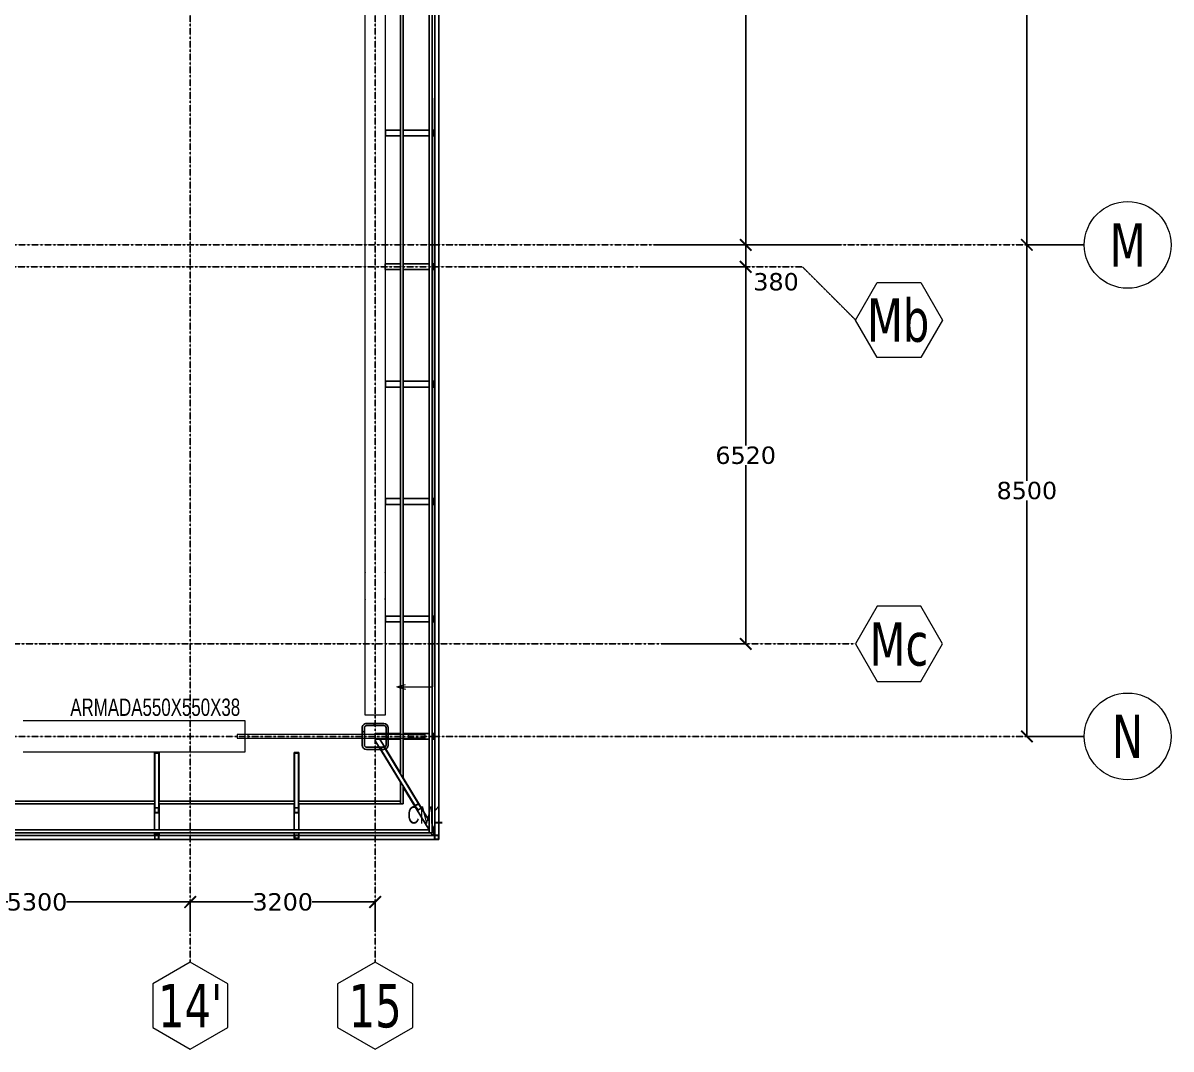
# Model space of a CAD drawing. Header units: millimetres. Extents: x -13767 to 81767, y -11242 to 31862.
# Drawn here: x 61906 to 81767, y -5407 to 12338 of the extents above; entities that cross this region are included whole.
import ezdxf
from ezdxf.enums import TextEntityAlignment as Align

# ---------------------------------------------------------------- set-up
doc = ezdxf.new("R2010")
doc.units = ezdxf.units.MM
doc.linetypes.add('Dash', pattern=[0.15875, 0.079375, -0.079375])
doc.linetypes.add('DXK_LINE_DOT3', pattern=[5.9187, 2.979, -0.9799, 0.9799, -0.9799])
for name, color, linetype, lineweight in [('0-1', 250, 'Continuous', 5), ('A-DETL-HDLN', 90, 'Dash', 9), ('E_B_PLACA-1', 10, 'Continuous', 25), ('E_B_PLACA-2', 31, 'Continuous', 25), ('E_COLUMNAS-1', 31, 'Continuous', 25), ('E_COLUMNAS-2', 1, 'Continuous', 25), ('E_COLUMNAS-4', 1, 'Continuous', 35), ('E_TEXTO', 3, 'Continuous', 9), ('E_TEXTO-4', 14, 'Continuous', 9), ('E_VIGAS-1', 6, 'Continuous', 25), ('E_VIGAS-2', 10, 'Continuous', 25), ('HCB_EJES', 1, 'DXK_LINE_DOT3', 9), ('HCB_VIGAS', 4, 'Continuous', 15), ('S-COLS-HDLN-2', 1, 'Continuous', 9), ('S-FSTN', 2, 'Continuous', 9), ('S-FSTN-1', 2, 'Dash', 9)]:
    doc.layers.add(name, color=color, linetype=linetype, lineweight=lineweight)
for name, color, linetype in [('COTAS', 8, 'Continuous'), ('HCB-EJES', 1, 'Continuous'), ('HCB-ROTULOS', 2, 'Continuous')]:
    doc.layers.add(name, color=color, linetype=linetype)
doc.styles.add('Arial Narrow_2', font='', dxfattribs={"width": 0.85, "height": 0.3})
doc.styles.add('VERDANA', font='verdana.ttf')
doc.styles.get('Arial Narrow_2').set_extended_font_data('Arial Narrow')
doc.dimstyles.new('1.125', dxfattribs={"dimscale": 0, "dimtxt": 300, "dimasz": 200, "dimexe": 4, "dimexo": 4, "dimgap": 15, "dimtad": 0, "dimdec": 0, "dimzin": 4, "dimdsep": 46, "dimtxsty": 'VERDANA', "dimblk": 'ARCHTICK', "dimcen": -10, "dimclrd": 256, "dimclrt": 3, "dimadec": 0, "dimazin": 0, "dimtfac": 1, "dimtdec": 0, "dimtmove": 2, "dimatfit": 0, "dimldrblk": 'OBLIQUE', "dimfxl": 0.05, "dimtolj": 1, "dimtzin": 0, "dimarcsym": 0})

# ---------------------------------------------------------------- blocks, each defined once
blk = doc.blocks.new('EST_SFM_VIGA-METALICA-SECCION-C - EST_SFM_VIGA-METALICA-UPN100-1529792-_26_00m_N_E_-NIVEL-7 DOC')
at = {"layer": 'E_VIGAS-2'}
for p, q in [((13.831, 0.032), (-13.129, 0.032)), ((14.268, 0.032), (13.964, 0.032)), ((14.269, 0.032), (14.269, -0.018)), ((-13.047, -0.018), (13.749, -0.018)), ((13.882, -0.018), (14.269, -0.018))]:
    blk.add_line(p, q, dxfattribs=at)
blk = doc.blocks.new('EST_SFM_VIGA-METALICA-SECCION-C - EST_SFM_VIGA-METALICA-UPN100-1530878-_26_00m_N_E_-NIVEL-7 DOC')
at = {"layer": 'E_VIGAS-2'}
for p, q in [((14.54, 0.018), (-14.294, 0.018)), ((14.54, 0.018), (14.54, -0.032)), ((-14.294, -0.032), (14.54, -0.032))]:
    blk.add_line(p, q, dxfattribs=at)
blk = doc.blocks.new('EST_SFM_VIGA-METALICA-SECCION-C - EST_SFM_VIGA-METALICA-UPN160-1529890-_26_00m_N_E_-NIVEL-7 DOC')
at = {"layer": 'E_VIGAS-1'}
for p, q in [((14.442, 0.018), (-14.49, 0.018)), ((14.506, 0.018), (14.5, 0.018)), ((14.506, 0.018), (14.506, 0.013)), ((-14.382, -0.047), (14.437, -0.047)), ((14.438, -0.047), (14.504, -0.047))]:
    blk.add_line(p, q, dxfattribs=at)
blk = doc.blocks.new('EST_SFM_VIGA-METALICA-SECCION-C - EST_SFM_VIGA-METALICA-UPN100-1527742-_26_00m_N_E_-NIVEL-7 DOC')
at = {"layer": 'E_VIGAS-2'}
for p, q in [((29.794, 0.018), (-30.577, 0.018)), ((32.214, 0.018), (29.863, 0.018)), ((34.044, 0.018), (32.283, 0.018)), ((34.044, 0.018), (34.044, -0.032)), ((-30.577, -0.032), (29.794, -0.032)), ((29.863, -0.032), (32.214, -0.032)), ((32.283, -0.032), (34.044, -0.032))]:
    blk.add_line(p, q, dxfattribs=at)
blk = doc.blocks.new('EST_SFM_VIGA-METALICA-SECCION-C - EST_SFM_VIGA-METALICA-UPN100-1527772-_26_00m_N_E_-NIVEL-7 DOC')
at = {"layer": 'E_VIGAS-2'}
for p, q in [((34.942, 0.032), (-34.929, 0.032)), ((34.942, 0.032), (34.942, -0.018)), ((-34.929, -0.018), (34.942, -0.018))]:
    blk.add_line(p, q, dxfattribs=at)
blk = doc.blocks.new('EST_SFM_VIGA-METALICA-SECCION-C - EST_SFM_VIGA-METALICA-UPN160-1608463-_26_00m_N_E_-NIVEL-7 DOC')
at = {"layer": 'E_VIGAS-1'}
for p, q in [((30.104, 0.047), (-30.267, 0.047)), ((30.172, 0.047), (30.105, 0.047)), ((32.518, 0.047), (30.173, 0.047)), ((34.947, 0.047), (32.6, 0.047)), ((34.952, 0.047), (34.949, 0.047)), ((34.952, 0.047), (34.952, -0.016)), ((-30.272, -0.018), (30.11, -0.018)), ((30.168, -0.018), (32.53, -0.018)), ((32.588, -0.018), (34.952, -0.018))]:
    blk.add_line(p, q, dxfattribs=at)
blk = doc.blocks.new('EST_SCM_COLUMNA-METALICA-SECCION-CUADRADA - EST_SCM_COLUMNA-TUBULAR-CUADRADA_PTEØ_70x70 e_3mm-1610664-_26_00m_N_E_-NIVEL-7 DOC')
at = {"layer": 'E_COLUMNAS-1'}
for p, q in [((-0.035, 0.029), (-0.035, -0.029)), ((-0.032, -0.029), (-0.032, 0.029)), ((0.029, 0.035), (-0.029, 0.035)), ((-0.029, 0.032), (0.029, 0.032)), ((0.032, 0.029), (0.032, -0.029)), ((0.035, -0.029), (0.035, 0.029)), ((0.029, -0.032), (-0.029, -0.032)), ((-0.029, -0.035), (0.029, -0.035))]:
    blk.add_line(p, q, dxfattribs=at)
for centre, radius, start, end in [((-0.029, 0.029), 0.006, 90, 180), ((-0.029, 0.029), 0.006, 90, 180), ((-0.029, 0.029), 0.003, 90, 180), ((-0.029, 0.029), 0.003, 90, 180), ((0.029, 0.029), 0.006, 360, 90), ((0.029, 0.029), 0.006, 360, 90), ((0.029, 0.029), 0.003, 0, 90), ((0.029, 0.029), 0.003, 360, 90), ((-0.029, -0.029), 0.006, 180, 270), ((-0.029, -0.029), 0.006, 180, 270), ((-0.029, -0.029), 0.003, 180, 270), ((-0.029, -0.029), 0.003, 180, 270), ((0.029, -0.029), 0.003, 270, 360), ((0.029, -0.029), 0.006, 270, 360), ((0.029, -0.029), 0.006, 270, 360), ((0.029, -0.029), 0.003, 270, 360)]:
    blk.add_arc(centre, radius, start, end, dxfattribs=at)
blk = doc.blocks.new('DCTIB_CNI_EST_MOD-1A-FAC_0001_rvt-1-_26_00m_N_E_-NIVEL-7 DOC')
at = {"layer": 'E_B_PLACA-1'}
for p, q in [((-5.177, 167.83), (-5.177, 138.995)), ((-5.727, 140.014), (-5.727, 166.811)), ((-5.727, 139.545), (-5.727, 139.881)), ((-70.348, 139.545), (-9.976, 139.545)), ((-9.908, 139.545), (-7.556, 139.545)), ((-7.488, 139.545), (-5.727, 139.545)), ((-5.177, 138.995), (-75.147, 138.995))]:
    blk.add_line(p, q, dxfattribs=at)
at = {"layer": 'E_B_PLACA-2'}
for p, q in [((-5.177, 138.995), (-5.177, 167.83)), ((-5.727, 166.811), (-5.727, 140.014)), ((-5.727, 139.881), (-5.727, 139.545)), ((-9.976, 139.545), (-70.348, 139.545)), ((-7.556, 139.545), (-9.908, 139.545)), ((-5.727, 139.545), (-7.488, 139.545)), ((-75.147, 138.995), (-5.177, 138.995))]:
    blk.add_line(p, q, dxfattribs=at)
at = {"layer": 'E_VIGAS-1'}
for p, q in [((-5.987, 151.049), (-5.987, 151.149)), ((-5.727, 151.149), (-5.987, 151.149)), ((-5.149, 151.149), (-5.177, 151.149)), ((-5.149, 151.149), (-5.149, 151.049)), ((-5.149, 151.049), (-5.149, 151.149)), ((-5.149, 151.149), (-5.148, 151.149)), ((-5.148, 151.149), (-5.148, 151.112)), ((-5.129, 151.149), (-5.148, 151.149)), ((-5.727, 151.049), (-5.987, 151.049)), ((-5.149, 151.049), (-5.177, 151.049)), ((-5.148, 151.049), (-5.149, 151.049)), ((-5.148, 151.102), (-5.143, 151.102)), ((-5.143, 151.102), (-5.148, 151.102)), ((-5.148, 151.102), (-5.143, 151.102)), ((-5.143, 151.097), (-5.148, 151.097)), ((-5.143, 151.097), (-5.148, 151.097)), ((-5.148, 151.097), (-5.143, 151.097)), ((-5.148, 151.087), (-5.148, 151.049)), ((-5.148, 151.049), (-5.129, 151.049)), ((-5.143, 151.102), (-5.129, 151.102)), ((-5.129, 151.097), (-5.143, 151.097)), ((-5.989, 148.735), (-5.989, 148.835)), ((-5.989, 148.835), (-5.727, 148.835)), ((-5.177, 148.835), (-5.149, 148.835)), ((-5.149, 148.835), (-5.149, 148.735)), ((-5.149, 148.835), (-5.148, 148.835)), ((-5.149, 148.735), (-5.149, 148.835)), ((-5.129, 148.835), (-5.148, 148.835)), ((-5.148, 148.835), (-5.148, 148.798)), ((-5.148, 148.788), (-5.143, 148.788)), ((-5.143, 148.788), (-5.148, 148.788)), ((-5.148, 148.788), (-5.143, 148.788)), ((-5.143, 148.782), (-5.148, 148.782)), ((-5.143, 148.782), (-5.148, 148.782)), ((-5.148, 148.782), (-5.143, 148.782)), ((-5.148, 148.772), (-5.148, 148.735)), ((-5.143, 148.788), (-5.129, 148.788)), ((-5.129, 148.782), (-5.143, 148.782)), ((-5.989, 148.735), (-5.727, 148.735)), ((-5.177, 148.735), (-5.149, 148.735)), ((-5.148, 148.735), (-5.149, 148.735)), ((-5.148, 148.735), (-5.129, 148.735)), ((-5.987, 146.704), (-5.987, 146.804)), ((-5.727, 146.804), (-5.987, 146.804)), ((-5.149, 146.804), (-5.177, 146.804)), ((-5.149, 146.804), (-5.149, 146.704)), ((-5.149, 146.704), (-5.149, 146.804)), ((-5.149, 146.804), (-5.148, 146.804)), ((-5.148, 146.804), (-5.148, 146.767)), ((-5.129, 146.804), (-5.148, 146.804)), ((-5.727, 146.704), (-5.987, 146.704)), ((-5.149, 146.704), (-5.177, 146.704)), ((-5.148, 146.704), (-5.149, 146.704)), ((-5.148, 146.757), (-5.143, 146.757)), ((-5.143, 146.757), (-5.148, 146.757)), ((-5.148, 146.757), (-5.143, 146.757)), ((-5.143, 146.752), (-5.148, 146.752)), ((-5.143, 146.752), (-5.148, 146.752)), ((-5.148, 146.752), (-5.143, 146.752)), ((-5.148, 146.742), (-5.148, 146.704)), ((-5.148, 146.704), (-5.129, 146.704)), ((-5.143, 146.757), (-5.129, 146.757)), ((-5.129, 146.752), (-5.143, 146.752)), ((-5.987, 144.674), (-5.987, 144.774)), ((-5.987, 144.774), (-5.727, 144.774)), ((-5.987, 144.674), (-5.727, 144.674)), ((-5.177, 144.774), (-5.149, 144.774)), ((-5.177, 144.674), (-5.149, 144.674)), ((-5.149, 144.774), (-5.149, 144.674)), ((-5.149, 144.774), (-5.148, 144.774)), ((-5.149, 144.674), (-5.149, 144.774)), ((-5.148, 144.674), (-5.149, 144.674)), ((-5.129, 144.774), (-5.148, 144.774)), ((-5.148, 144.774), (-5.148, 144.736)), ((-5.148, 144.726), (-5.143, 144.726)), ((-5.143, 144.726), (-5.148, 144.726)), ((-5.148, 144.726), (-5.143, 144.726)), ((-5.143, 144.721), (-5.148, 144.721)), ((-5.143, 144.721), (-5.148, 144.721)), ((-5.148, 144.721), (-5.143, 144.721)), ((-5.148, 144.711), (-5.148, 144.674)), ((-5.148, 144.674), (-5.129, 144.674)), ((-5.143, 144.726), (-5.129, 144.726)), ((-5.129, 144.721), (-5.143, 144.721)), ((-5.986, 142.643), (-5.986, 142.743)), ((-5.727, 142.743), (-5.986, 142.743)), ((-5.727, 142.643), (-5.986, 142.643)), ((-5.149, 142.743), (-5.177, 142.743)), ((-5.149, 142.643), (-5.177, 142.643)), ((-5.149, 142.743), (-5.149, 142.643)), ((-5.149, 142.643), (-5.149, 142.743)), ((-5.149, 142.743), (-5.148, 142.743)), ((-5.148, 142.643), (-5.149, 142.643)), ((-5.148, 142.743), (-5.148, 142.706)), ((-5.129, 142.743), (-5.148, 142.743)), ((-5.148, 142.696), (-5.143, 142.696)), ((-5.143, 142.696), (-5.148, 142.696)), ((-5.148, 142.696), (-5.143, 142.696)), ((-5.143, 142.69), (-5.148, 142.69)), ((-5.143, 142.69), (-5.148, 142.69)), ((-5.148, 142.69), (-5.143, 142.69)), ((-5.148, 142.68), (-5.148, 142.643)), ((-5.148, 142.643), (-5.129, 142.643)), ((-5.143, 142.696), (-5.129, 142.696)), ((-5.129, 142.69), (-5.143, 142.69)), ((-6.164, 140.612), (-6.164, 140.712)), ((-6.164, 140.675), (-6.164, 140.712)), ((-6.164, 140.712), (-5.727, 140.712)), ((-6.164, 140.675), (-6.164, 140.65)), ((-6.164, 140.665), (-6.164, 140.665)), ((-6.164, 140.66), (-6.164, 140.66)), ((-6.164, 140.612), (-6.164, 140.65)), ((-5.177, 140.712), (-5.149, 140.712)), ((-5.149, 140.712), (-5.149, 140.612)), ((-5.149, 140.712), (-5.148, 140.712)), ((-5.149, 140.612), (-5.149, 140.712)), ((-5.129, 140.712), (-5.148, 140.712)), ((-5.148, 140.712), (-5.148, 140.675)), ((-5.148, 140.665), (-5.143, 140.665)), ((-5.143, 140.665), (-5.148, 140.665)), ((-5.148, 140.665), (-5.143, 140.665)), ((-5.143, 140.66), (-5.148, 140.66)), ((-5.143, 140.66), (-5.148, 140.66)), ((-5.148, 140.66), (-5.143, 140.66)), ((-5.148, 140.65), (-5.148, 140.612)), ((-5.143, 140.665), (-5.129, 140.665)), ((-5.129, 140.66), (-5.143, 140.66)), ((-6.171, 140.598), (-6.146, 140.612)), ((-6.171, 140.598), (-5.727, 139.868)), ((-6.164, 140.612), (-5.727, 140.612)), ((-6.084, 140.612), (-5.727, 140.026)), ((-6.018, 140.488), (-6.073, 140.454)), ((-6.073, 140.449), (-5.471, 139.46)), ((-5.411, 139.496), (-6.014, 140.486)), ((-5.177, 140.612), (-5.149, 140.612)), ((-5.148, 140.612), (-5.149, 140.612)), ((-5.148, 140.612), (-5.129, 140.612)), ((-9.983, 140.387), (-9.901, 140.387)), ((-9.983, 140.387), (-9.983, 139.545)), ((-9.977, 140.37), (-9.977, 139.425)), ((-9.91, 140.373), (-9.974, 140.373)), ((-9.907, 139.425), (-9.907, 140.37)), ((-9.901, 140.387), (-9.901, 139.545)), ((-7.563, 140.385), (-7.535, 140.385)), ((-7.563, 140.385), (-7.481, 140.385)), ((-7.563, 140.385), (-7.563, 139.545)), ((-7.557, 140.367), (-7.557, 139.425)), ((-7.49, 140.37), (-7.554, 140.37)), ((-7.52, 140.385), (-7.525, 140.385)), ((-7.525, 140.385), (-7.525, 140.385)), ((-7.52, 140.385), (-7.52, 140.385)), ((-7.509, 140.385), (-7.481, 140.385)), ((-7.487, 139.425), (-7.487, 140.367)), ((-7.481, 140.385), (-7.481, 139.545)), ((-9.977, 139.425), (-9.977, 139.347)), ((-9.976, 139.428), (-9.976, 139.425)), ((-9.976, 139.347), (-9.976, 139.425)), ((-9.91, 139.429), (-9.974, 139.429)), ((-9.974, 139.427), (-9.91, 139.427)), ((-9.909, 139.425), (-9.909, 139.428)), ((-9.909, 139.425), (-9.909, 139.347)), ((-9.907, 139.347), (-9.907, 139.425)), ((-7.557, 139.425), (-7.557, 139.347)), ((-7.556, 139.428), (-7.556, 139.425)), ((-7.556, 139.347), (-7.556, 139.425)), ((-7.49, 139.429), (-7.554, 139.429)), ((-7.554, 139.427), (-7.49, 139.427)), ((-7.489, 139.425), (-7.489, 139.428)), ((-7.489, 139.425), (-7.489, 139.347)), ((-7.487, 139.347), (-7.487, 139.425)), ((-5.471, 139.464), (-5.469, 139.461)), ((-5.471, 139.46), (-5.427, 139.388)), ((-5.415, 139.498), (-5.47, 139.465)), ((-5.469, 139.463), (-5.414, 139.497)), ((-5.426, 139.389), (-5.469, 139.461)), ((-5.412, 139.496), (-5.414, 139.499)), ((-5.412, 139.496), (-5.368, 139.424)), ((-5.367, 139.425), (-5.411, 139.496)), ((-5.368, 139.424), (-5.373, 139.431)), ((-9.976, 139.354), (-9.976, 139.347)), ((-9.91, 139.345), (-9.974, 139.345)), ((-9.974, 139.343), (-9.91, 139.343)), ((-9.909, 139.347), (-9.909, 139.354)), ((-7.556, 139.354), (-7.556, 139.347)), ((-7.49, 139.345), (-7.554, 139.345)), ((-7.554, 139.343), (-7.49, 139.343)), ((-7.489, 139.347), (-7.489, 139.354)), ((-5.43, 139.396), (-5.426, 139.389)), ((-5.369, 139.421), (-5.423, 139.388)), ((-5.422, 139.386), (-5.368, 139.42)), ((-5.177, 139.121), (-5.149, 139.076)), ((-5.149, 139.076), (-5.149, 138.967)), ((-5.149, 138.967), (-5.149, 139.076)), ((-5.148, 139.074), (-5.148, 139.021)), ((-9.983, 138.995), (-9.983, 138.967)), ((-9.901, 138.967), (-9.983, 138.967)), ((-9.983, 138.967), (-9.901, 138.967)), ((-9.983, 138.966), (-9.983, 138.967)), ((-9.955, 138.966), (-9.983, 138.966)), ((-9.945, 138.961), (-9.945, 138.966)), ((-9.945, 138.952), (-9.945, 138.961)), ((-9.945, 138.947), (-9.945, 138.949)), ((-9.94, 138.966), (-9.94, 138.961)), ((-9.94, 138.961), (-9.94, 138.952)), ((-9.94, 138.949), (-9.94, 138.947)), ((-9.901, 138.966), (-9.929, 138.966)), ((-9.901, 138.995), (-9.901, 138.967)), ((-9.901, 138.967), (-9.901, 138.966)), ((-7.563, 138.995), (-7.563, 138.9)), ((-7.557, 138.9), (-7.563, 138.9)), ((-7.49, 138.9), (-7.554, 138.9)), ((-7.481, 138.9), (-7.487, 138.9)), ((-7.481, 138.995), (-7.481, 138.9)), ((-5.196, 138.995), (-5.179, 138.967)), ((-5.179, 138.967), (-5.149, 138.967)), ((-5.148, 138.966), (-5.178, 138.966)), ((-5.148, 138.97), (-5.148, 138.966)), ((-5.148, 138.966), (-5.148, 138.97)), ((-5.146, 138.997), (-5.143, 138.992)), ((-5.143, 138.982), (-5.146, 138.987))]:
    blk.add_line(p, q, dxfattribs=at)
at = {"layer": 'E_VIGAS-1', "flags": 128}
for points in [[(-6.073, 140.449), (-6.074, 140.45), (-6.074, 140.451), (-6.074, 140.452), (-6.074, 140.453), (-6.074, 140.453), (-6.073, 140.454), (-6.073, 140.454)], [(-6.018, 140.488), (-6.018, 140.488), (-6.017, 140.488), (-6.016, 140.488), (-6.015, 140.488), (-6.015, 140.487), (-6.014, 140.487), (-6.014, 140.486)], [(-9.977, 140.37), (-9.977, 140.37), (-9.977, 140.371), (-9.976, 140.372), (-9.976, 140.372), (-9.975, 140.373), (-9.975, 140.373), (-9.974, 140.373)], [(-9.91, 140.373), (-9.909, 140.373), (-9.909, 140.373), (-9.908, 140.372), (-9.908, 140.372), (-9.907, 140.371), (-9.907, 140.37), (-9.907, 140.37)], [(-7.557, 140.367), (-7.557, 140.368), (-7.557, 140.368), (-7.556, 140.369), (-7.556, 140.37), (-7.555, 140.37), (-7.555, 140.37), (-7.554, 140.37)], [(-7.49, 140.37), (-7.489, 140.37), (-7.489, 140.37), (-7.488, 140.37), (-7.488, 140.369), (-7.487, 140.368), (-7.487, 140.368), (-7.487, 140.367)], [(-9.974, 139.429), (-9.975, 139.429), (-9.975, 139.428), (-9.976, 139.428), (-9.976, 139.427), (-9.977, 139.427), (-9.977, 139.426), (-9.977, 139.425)], [(-9.976, 139.425), (-9.976, 139.425), (-9.975, 139.426), (-9.975, 139.426), (-9.975, 139.426), (-9.975, 139.427), (-9.974, 139.427), (-9.974, 139.427)], [(-9.907, 139.425), (-9.907, 139.426), (-9.907, 139.427), (-9.908, 139.427), (-9.908, 139.428), (-9.909, 139.428), (-9.909, 139.429), (-9.91, 139.429)], [(-9.91, 139.427), (-9.91, 139.427), (-9.909, 139.427), (-9.909, 139.426), (-9.909, 139.426), (-9.909, 139.426), (-9.909, 139.425), (-9.909, 139.425)], [(-7.554, 139.429), (-7.555, 139.429), (-7.555, 139.428), (-7.556, 139.428), (-7.556, 139.427), (-7.557, 139.427), (-7.557, 139.426), (-7.557, 139.425)], [(-7.556, 139.425), (-7.556, 139.425), (-7.555, 139.426), (-7.555, 139.426), (-7.555, 139.426), (-7.555, 139.427), (-7.554, 139.427), (-7.554, 139.427)], [(-7.487, 139.425), (-7.487, 139.426), (-7.487, 139.427), (-7.488, 139.427), (-7.488, 139.428), (-7.489, 139.428), (-7.489, 139.429), (-7.49, 139.429)], [(-7.49, 139.427), (-7.49, 139.427), (-7.489, 139.427), (-7.489, 139.426), (-7.489, 139.426), (-7.489, 139.426), (-7.489, 139.425), (-7.489, 139.425)], [(-5.47, 139.465), (-5.471, 139.465), (-5.471, 139.464), (-5.471, 139.463), (-5.471, 139.462), (-5.471, 139.462), (-5.471, 139.461), (-5.471, 139.46)], [(-5.469, 139.461), (-5.47, 139.461), (-5.47, 139.462), (-5.47, 139.462), (-5.47, 139.462), (-5.47, 139.463), (-5.469, 139.463), (-5.469, 139.463)], [(-5.411, 139.496), (-5.411, 139.497), (-5.412, 139.498), (-5.413, 139.498), (-5.413, 139.499), (-5.414, 139.499), (-5.415, 139.499), (-5.415, 139.498)], [(-5.414, 139.497), (-5.414, 139.497), (-5.414, 139.497), (-5.413, 139.497), (-5.413, 139.497), (-5.413, 139.496), (-5.412, 139.496), (-5.412, 139.496)], [(-5.368, 139.424), (-5.368, 139.423), (-5.368, 139.423), (-5.368, 139.423), (-5.368, 139.422), (-5.368, 139.422), (-5.368, 139.422), (-5.369, 139.421)], [(-5.368, 139.42), (-5.367, 139.42), (-5.367, 139.421), (-5.366, 139.421), (-5.366, 139.422), (-5.366, 139.423), (-5.367, 139.424), (-5.367, 139.425)], [(-9.977, 139.347), (-9.977, 139.346), (-9.977, 139.345), (-9.976, 139.345), (-9.976, 139.344), (-9.975, 139.344), (-9.975, 139.343), (-9.974, 139.343)], [(-9.974, 139.345), (-9.974, 139.345), (-9.975, 139.345), (-9.975, 139.346), (-9.975, 139.346), (-9.975, 139.346), (-9.976, 139.347), (-9.976, 139.347)], [(-9.91, 139.343), (-9.909, 139.343), (-9.909, 139.344), (-9.908, 139.344), (-9.908, 139.345), (-9.907, 139.345), (-9.907, 139.346), (-9.907, 139.347)], [(-9.909, 139.347), (-9.909, 139.347), (-9.909, 139.346), (-9.909, 139.346), (-9.909, 139.346), (-9.909, 139.345), (-9.91, 139.345), (-9.91, 139.345)], [(-7.557, 139.347), (-7.557, 139.346), (-7.557, 139.345), (-7.556, 139.345), (-7.556, 139.344), (-7.555, 139.344), (-7.555, 139.343), (-7.554, 139.343)], [(-7.554, 139.345), (-7.554, 139.345), (-7.555, 139.345), (-7.555, 139.346), (-7.555, 139.346), (-7.555, 139.346), (-7.556, 139.347), (-7.556, 139.347)], [(-7.49, 139.343), (-7.489, 139.343), (-7.489, 139.344), (-7.488, 139.344), (-7.488, 139.345), (-7.487, 139.345), (-7.487, 139.346), (-7.487, 139.347)], [(-7.489, 139.347), (-7.489, 139.347), (-7.489, 139.346), (-7.489, 139.346), (-7.489, 139.346), (-7.489, 139.345), (-7.49, 139.345), (-7.49, 139.345)], [(-5.427, 139.388), (-5.426, 139.387), (-5.426, 139.387), (-5.425, 139.386), (-5.424, 139.386), (-5.423, 139.386), (-5.423, 139.386), (-5.422, 139.386)], [(-5.423, 139.388), (-5.423, 139.388), (-5.424, 139.388), (-5.424, 139.388), (-5.424, 139.388), (-5.425, 139.388), (-5.425, 139.388), (-5.425, 139.389), (-5.426, 139.389)], [(-5.149, 139.076), (-5.149, 139.075), (-5.148, 139.074)], [(-5.178, 138.966), (-5.179, 138.967), (-5.179, 138.967)], [(-5.143, 138.992), (-5.138, 138.984), (-5.133, 138.975), (-5.129, 138.969)], [(-5.129, 138.959), (-5.133, 138.966), (-5.138, 138.975), (-5.143, 138.982)]]:
    blk.add_lwpolyline(points, dxfattribs=at)
at = {"layer": 'E_VIGAS-1'}
for centre, major_axis, ratio, start_param, end_param in [((-6.164, 140.675), (0, 0.0098), 0.004565, 3.141593, 4.712389), ((-6.164, 140.675), (0, 0.0098), 0.004565, 1.570796, 3.141593), ((-6.164, 140.65), (0, 0.0098), 0.004565, 0, 1.570796), ((-6.164, 140.65), (0, 0.0098), 0.004565, 4.712389, 6.283185), ((-7.535, 140.385), (0.0107, 0), 0.002717, 0, 1.570796), ((-7.535, 140.385), (0.0107, 0), 0.002717, 4.974188, 5.497787), ((-7.535, 140.385), (0.0107, 0), 0.002717, 5.759587, 6.283185), ((-7.509, 140.385), (0.0107, 0), 0.002717, 3.141593, 3.665191), ((-7.509, 140.385), (0.0107, 0), 0.002717, 1.570796, 3.141593), ((-7.509, 140.385), (-0.0107, 0), 0.002717, 0.785398, 1.308997)]:
    blk.add_ellipse(centre, major_axis=major_axis, ratio=ratio, start_param=start_param, end_param=end_param, dxfattribs=at)
for points, knots in [([(-5.148, 151.112), (-5.148, 151.111), (-5.148, 151.11), (-5.147, 151.107), (-5.147, 151.105), (-5.146, 151.104), (-5.145, 151.102), (-5.143, 151.102), (-5.143, 151.102)], [0, 0, 0, 0, 0.142857, 0.285714, 0.428571, 0.571429, 0.785714, 1, 1, 1, 1]), ([(-5.143, 151.097), (-5.143, 151.097), (-5.144, 151.096), (-5.145, 151.096), (-5.146, 151.095), (-5.147, 151.093), (-5.147, 151.092), (-5.147, 151.091), (-5.148, 151.089), (-5.148, 151.088), (-5.148, 151.087)], [0, 0, 0, 0, 0.142857, 0.285714, 0.428571, 0.571429, 0.678571, 0.732143, 0.785714, 1, 1, 1, 1]), ([(-5.148, 148.798), (-5.148, 148.797), (-5.148, 148.795), (-5.147, 148.793), (-5.147, 148.791), (-5.146, 148.789), (-5.145, 148.788), (-5.143, 148.788), (-5.143, 148.788)], [0, 0, 0, 0, 0.142857, 0.285714, 0.428571, 0.571429, 0.785714, 1, 1, 1, 1]), ([(-5.143, 148.782), (-5.143, 148.782), (-5.144, 148.782), (-5.145, 148.781), (-5.146, 148.78), (-5.147, 148.779), (-5.147, 148.778), (-5.147, 148.777), (-5.148, 148.775), (-5.148, 148.774), (-5.148, 148.772)], [0, 0, 0, 0, 0.142857, 0.285714, 0.428571, 0.571429, 0.678571, 0.732143, 0.785714, 1, 1, 1, 1]), ([(-5.148, 146.767), (-5.148, 146.766), (-5.148, 146.765), (-5.147, 146.762), (-5.147, 146.76), (-5.146, 146.759), (-5.145, 146.757), (-5.143, 146.757), (-5.143, 146.757)], [0, 0, 0, 0, 0.142857, 0.285714, 0.428571, 0.571429, 0.785714, 1, 1, 1, 1]), ([(-5.143, 146.752), (-5.143, 146.752), (-5.144, 146.751), (-5.145, 146.751), (-5.146, 146.75), (-5.147, 146.748), (-5.147, 146.747), (-5.147, 146.746), (-5.148, 146.744), (-5.148, 146.743), (-5.148, 146.742)], [0, 0, 0, 0, 0.142857, 0.285714, 0.428571, 0.571429, 0.678571, 0.732143, 0.785714, 1, 1, 1, 1]), ([(-5.148, 144.736), (-5.148, 144.735), (-5.148, 144.734), (-5.147, 144.732), (-5.147, 144.73), (-5.146, 144.728), (-5.145, 144.727), (-5.143, 144.726), (-5.143, 144.726)], [0, 0, 0, 0, 0.142857, 0.285714, 0.428571, 0.571429, 0.785714, 1, 1, 1, 1]), ([(-5.143, 144.721), (-5.143, 144.721), (-5.144, 144.721), (-5.145, 144.72), (-5.146, 144.719), (-5.147, 144.718), (-5.147, 144.716), (-5.147, 144.715), (-5.148, 144.714), (-5.148, 144.712), (-5.148, 144.711)], [0, 0, 0, 0, 0.142857, 0.285714, 0.428571, 0.571429, 0.678571, 0.732143, 0.785714, 1, 1, 1, 1]), ([(-5.148, 142.706), (-5.148, 142.705), (-5.148, 142.703), (-5.147, 142.701), (-5.147, 142.699), (-5.146, 142.697), (-5.145, 142.696), (-5.143, 142.696), (-5.143, 142.696)], [0, 0, 0, 0, 0.142857, 0.285714, 0.428571, 0.571429, 0.785714, 1, 1, 1, 1]), ([(-5.143, 142.69), (-5.143, 142.69), (-5.144, 142.69), (-5.145, 142.69), (-5.146, 142.688), (-5.147, 142.687), (-5.147, 142.686), (-5.147, 142.685), (-5.148, 142.683), (-5.148, 142.682), (-5.148, 142.68)], [0, 0, 0, 0, 0.142857, 0.285714, 0.428571, 0.571429, 0.678571, 0.732143, 0.785714, 1, 1, 1, 1]), ([(-5.148, 140.675), (-5.148, 140.674), (-5.148, 140.673), (-5.147, 140.67), (-5.147, 140.669), (-5.146, 140.667), (-5.145, 140.665), (-5.144, 140.665), (-5.143, 140.665)], [0, 0, 0, 0, 0.142857, 0.285714, 0.428571, 0.571429, 0.785714, 1, 1, 1, 1]), ([(-5.143, 140.66), (-5.143, 140.66), (-5.144, 140.659), (-5.145, 140.659), (-5.146, 140.658), (-5.147, 140.656), (-5.147, 140.655), (-5.147, 140.654), (-5.148, 140.652), (-5.148, 140.651), (-5.148, 140.65)], [0, 0, 0, 0, 0.142857, 0.285714, 0.428571, 0.571429, 0.678571, 0.732143, 0.785714, 1, 1, 1, 1]), ([(-9.945, 138.961), (-9.945, 138.962), (-9.945, 138.963), (-9.947, 138.965), (-9.948, 138.965), (-9.95, 138.966), (-9.951, 138.966), (-9.952, 138.966), (-9.954, 138.966), (-9.955, 138.966)], [0, 0, 0, 0, 0.285714, 0.428571, 0.571429, 0.678571, 0.732143, 0.785714, 1, 1, 1, 1]), ([(-9.955, 138.966), (-9.954, 138.966), (-9.953, 138.966), (-9.95, 138.966), (-9.948, 138.965), (-9.946, 138.964), (-9.945, 138.963), (-9.945, 138.962), (-9.945, 138.961)], [0, 0, 0, 0, 0.142857, 0.285714, 0.428571, 0.571429, 0.785714, 1, 1, 1, 1]), ([(-9.94, 138.961), (-9.94, 138.962), (-9.939, 138.963), (-9.938, 138.965), (-9.936, 138.965), (-9.935, 138.966), (-9.934, 138.966), (-9.932, 138.966), (-9.93, 138.966), (-9.929, 138.966)], [0, 0, 0, 0, 0.285714, 0.428571, 0.571429, 0.678571, 0.732143, 0.785714, 1, 1, 1, 1]), ([(-9.929, 138.966), (-9.93, 138.966), (-9.931, 138.966), (-9.934, 138.966), (-9.936, 138.965), (-9.938, 138.964), (-9.939, 138.963), (-9.94, 138.962), (-9.94, 138.961)], [0, 0, 0, 0, 0.142857, 0.285714, 0.428571, 0.571429, 0.785714, 1, 1, 1, 1]), ([(-5.148, 139.021), (-5.148, 139.019), (-5.148, 139.016), (-5.148, 139.011), (-5.147, 139.007), (-5.147, 139.001), (-5.145, 138.996), (-5.143, 138.993), (-5.143, 138.992)], [0, 0, 0, 0, 0.142857, 0.285714, 0.428571, 0.571429, 0.857143, 1, 1, 1, 1]), ([(-5.143, 138.982), (-5.143, 138.982), (-5.144, 138.983), (-5.144, 138.984), (-5.145, 138.984), (-5.145, 138.984), (-5.145, 138.985), (-5.146, 138.985), (-5.146, 138.985), (-5.146, 138.984), (-5.146, 138.984), (-5.147, 138.983), (-5.147, 138.983), (-5.147, 138.983), (-5.147, 138.983), (-5.147, 138.982), (-5.147, 138.982), (-5.147, 138.982), (-5.147, 138.981), (-5.147, 138.981), (-5.147, 138.98), (-5.147, 138.98), (-5.147, 138.98), (-5.147, 138.979), (-5.148, 138.979), (-5.148, 138.979), (-5.148, 138.978), (-5.148, 138.977), (-5.148, 138.976), (-5.148, 138.976), (-5.148, 138.974), (-5.148, 138.973), (-5.148, 138.971), (-5.148, 138.97)], [0, 0, 0, 0, 0.071429, 0.142857, 0.160714, 0.178571, 0.214286, 0.25, 0.285714, 0.321429, 0.357143, 0.392857, 0.410714, 0.419643, 0.428571, 0.4375, 0.446429, 0.464286, 0.5, 0.535714, 0.553571, 0.5625, 0.571429, 0.580357, 0.589286, 0.607143, 0.642857, 0.678571, 0.714286, 0.75, 0.785714, 0.857143, 1, 1, 1, 1]), ([(-5.148, 138.97), (-5.148, 138.971), (-5.148, 138.973), (-5.148, 138.974), (-5.148, 138.976), (-5.148, 138.976), (-5.148, 138.977), (-5.148, 138.978), (-5.148, 138.979), (-5.148, 138.979), (-5.147, 138.979), (-5.147, 138.98), (-5.147, 138.98)], [0, 0, 0, 0, 0.1428571, 0.2142857, 0.25, 0.2857143, 0.3214286, 0.3571429, 0.3928571, 0.4107143, 0.4196429, 0.4285714, 0.4285714, 0.4285714, 0.4285714]), ([(-5.146, 138.985), (-5.146, 138.985), (-5.146, 138.985), (-5.145, 138.985), (-5.145, 138.984), (-5.145, 138.984), (-5.144, 138.984), (-5.144, 138.983), (-5.143, 138.982), (-5.143, 138.982)], [0.7142857, 0.7142857, 0.7142857, 0.7142857, 0.75, 0.7857143, 0.8214286, 0.8392857, 0.8571429, 0.9285714, 1, 1, 1, 1])]:
    blk.add_open_spline(points, degree=3, knots=knots, dxfattribs=at)
for points in [[(-5.148, 138.966), (-5.148, 138.966), (-5.149, 138.967), (-5.149, 138.967), (-5.149, 138.967)], [(-5.147, 139.007), (-5.147, 139.009), (-5.148, 139.014), (-5.148, 139.018), (-5.148, 139.021)], [(-5.143, 138.992), (-5.144, 138.994), (-5.145, 138.996), (-5.146, 138.999)]]:
    blk.add_open_spline(points, degree=3, dxfattribs=at)
at = {"layer": 'E_VIGAS-2'}
for p, q in [((-5.227, 151.149), (-5.677, 151.149)), ((-5.227, 151.049), (-5.677, 151.049)), ((-5.677, 148.835), (-5.227, 148.835)), ((-5.677, 148.735), (-5.227, 148.735)), ((-5.227, 146.804), (-5.677, 146.804)), ((-5.227, 146.704), (-5.677, 146.704)), ((-5.677, 144.774), (-5.227, 144.774)), ((-5.677, 144.674), (-5.227, 144.674)), ((-5.227, 142.743), (-5.677, 142.743)), ((-5.227, 142.643), (-5.677, 142.643)), ((-5.677, 140.712), (-5.227, 140.712)), ((-5.677, 140.612), (-5.227, 140.612)), ((-5.677, 139.943), (-5.227, 139.204)), ((-5.677, 139.786), (-5.227, 139.046)), ((-9.983, 139.495), (-9.983, 139.045)), ((-9.901, 139.495), (-9.901, 139.045)), ((-7.563, 139.495), (-7.563, 139.045)), ((-7.481, 139.495), (-7.481, 139.045))]:
    blk.add_line(p, q, dxfattribs=at)
at = {"layer": 'E_COLUMNAS-1', "rotation": 180}
for p in [(-9.942, 138.917), (-7.522, 138.917), (-5.099, 138.917)]:
    blk.add_blockref('EST_SCM_COLUMNA-METALICA-SECCION-CUADRADA - EST_SCM_COLUMNA-TUBULAR-CUADRADA_PTEØ_70x70 e_3mm-1610664-_26_00m_N_E_-NIVEL-7 DOC', p, dxfattribs=at)
at = {"layer": 'E_VIGAS-1'}
for name, p, rotation in [('EST_SFM_VIGA-METALICA-SECCION-C - EST_SFM_VIGA-METALICA-UPN100-1530878-_26_00m_N_E_-NIVEL-7 DOC', (-5.195, 153.535), 270), ('EST_SFM_VIGA-METALICA-SECCION-C - EST_SFM_VIGA-METALICA-UPN160-1529890-_26_00m_N_E_-NIVEL-7 DOC', (-5.082, 153.388), 269.9999999999999), ('EST_SFM_VIGA-METALICA-SECCION-C - EST_SFM_VIGA-METALICA-UPN100-1529792-_26_00m_N_E_-NIVEL-7 DOC', (-5.709, 153.763), 270.0000000000001)]:
    blk.add_blockref(name, p, dxfattribs=dict(at, rotation=rotation))
for name, p in [('EST_SFM_VIGA-METALICA-SECCION-C - EST_SFM_VIGA-METALICA-UPN100-1527742-_26_00m_N_E_-NIVEL-7 DOC', (-39.77, 139.527)), ('EST_SFM_VIGA-METALICA-SECCION-C - EST_SFM_VIGA-METALICA-UPN100-1527772-_26_00m_N_E_-NIVEL-7 DOC', (-40.169, 139.013)), ('EST_SFM_VIGA-METALICA-SECCION-C - EST_SFM_VIGA-METALICA-UPN160-1608463-_26_00m_N_E_-NIVEL-7 DOC', (-40.081, 138.9))]:
    blk.add_blockref(name, p, dxfattribs=at)
blk = doc.blocks.new('EST_SCM_COLUMNA-METALICA-SECCION-CUADRADA - EST_SCM_COLUMNA-TUBULAR-CUADRADA_ARMADA_450X450X38-2810459-_26_00m_N_E_-NIVEL-7 DOC')
at = {"layer": 'S-COLS-HDLN-2'}
h = blk.add_hatch(dxfattribs=at)
h.set_pattern_fill('FP_16', color=256, style=0, pattern_type=2)
h.set_pattern_definition([(315, (-6.162, 140.662), (0.15909903, 0.15909903), [])])
h.paths.add_polyline_path([(0.149, 0.225), (-0.149, 0.225), (-0.178, 0.219), (-0.203, 0.203), (-0.219, 0.178), (-0.225, 0.149), (-0.225, -0.149), (-0.219, -0.178), (-0.203, -0.203), (-0.178, -0.219), (-0.149, -0.225), (0.149, -0.225), (0.178, -0.219), (0.203, -0.203), (0.219, -0.178), (0.225, -0.149), (0.225, 0.149), (0.219, 0.178), (0.203, 0.203), (0.178, 0.219), (0.168, 0.221)])
h.paths.add_polyline_path([(-0.149, 0.187), (0.149, 0.187), (0.168, 0.182), (0.182, 0.168), (0.187, 0.149), (0.187, -0.149), (0.182, -0.168), (0.168, -0.182), (0.149, -0.187), (-0.149, -0.187), (-0.168, -0.182), (-0.182, -0.168), (-0.187, -0.149), (-0.187, 0.149), (-0.182, 0.168), (-0.168, 0.182)])
at = {"layer": 'E_COLUMNAS-2'}
for p, q in [((-0.149, 0.225), (0.149, 0.225)), ((-0.225, -0.149), (-0.225, 0.149)), ((-0.187, 0.149), (-0.187, -0.149)), ((0.149, 0.187), (-0.149, 0.187)), ((0.187, -0.149), (0.187, 0.149)), ((0.225, 0.149), (0.225, -0.149)), ((-0.149, -0.187), (0.149, -0.187)), ((0.149, -0.225), (-0.149, -0.225))]:
    blk.add_line(p, q, dxfattribs=at)
for centre, radius, start, end in [((-0.149, 0.149), 0.076, 90, 180), ((0.149, 0.149), 0.076, 0, 90), ((-0.149, 0.149), 0.038, 90, 180), ((0.149, 0.149), 0.038, 360, 90), ((-0.149, -0.149), 0.076, 180, 270), ((-0.149, -0.149), 0.038, 180, 270), ((0.149, -0.149), 0.076, 270, 0), ((0.149, -0.149), 0.038, 270, 360)]:
    blk.add_arc(centre, radius, start, end, dxfattribs=at)
blk = doc.blocks.new('Family - 2462913-_26_00m_N_E_-NIVEL-7 DOC')
at = {"layer": 'A-DETL-HDLN'}
for p, q in [((-8.362, 140.63), (-8.362, 140.694)), ((-6.349, 140.694), (-6.387, 140.694)), ((-6.387, 140.63), (-6.349, 140.63)), ((-5.937, 140.694), (-5.975, 140.694)), ((-5.975, 140.63), (-5.937, 140.63))]:
    blk.add_line(p, q, dxfattribs=at)
at = {"layer": 'S-FSTN'}
for p, q in [((-6.387, 140.694), (-8.551, 140.694)), ((-8.551, 140.694), (-8.551, 140.63)), ((-8.551, 140.63), (-6.387, 140.63)), ((-5.975, 140.694), (-6.349, 140.694)), ((-6.349, 140.63), (-5.975, 140.63)), ((-5.584, 140.694), (-5.937, 140.694)), ((-5.937, 140.63), (-5.584, 140.63)), ((-5.584, 140.63), (-5.584, 140.694)), ((-5.584, 140.694), (-5.298, 140.694)), ((-5.298, 140.63), (-5.584, 140.63)), ((-5.298, 140.63), (-5.298, 140.694))]:
    blk.add_line(p, q, dxfattribs=at)
blk = doc.blocks.new('_ArchTick')
at = {"color": 0, "linetype": 'ByBlock', "const_width": 0.15}
blk.add_lwpolyline([(-0.5, -0.5), (0.5, 0.5)], dxfattribs=at)
blk = doc.blocks.new('*D550')
at = {"layer": 'COTAS', "color": 0, "lineweight": -2, "transparency": 16777216}
for p, q in [((59500, -3282), (59500, -2860)), ((64800, -3282), (64800, -2860))]:
    blk.add_line(p, q, dxfattribs=at)
at = {"layer": 'COTAS', "lineweight": -2, "transparency": 16777216}
for p, q in [((59500, -2864), (61643, -2864)), ((64800, -2864), (62657, -2864))]:
    blk.add_line(p, q, dxfattribs=at)
at = {"layer": 'Defpoints', "color": 0, "transparency": 16777216}
for p in [(59500, -2864), (59500, -3286), (64800, -3286)]:
    blk.add_point(p, dxfattribs=at)
at = {"layer": 'COTAS', "lineweight": -2, "transparency": 16777216, "xscale": 200, "yscale": 200, "zscale": 200, "rotation": 180}
blk.add_blockref('_ArchTick', (59500, -2864), dxfattribs=at)
at = {"layer": 'COTAS', "lineweight": -2, "transparency": 16777216, "xscale": 200, "yscale": 200, "zscale": 200}
blk.add_blockref('_ArchTick', (64800, -2864), dxfattribs=at)
at = {"layer": 'COTAS', "color": 3, "transparency": 16777216, "insert": (62150, -2864), "char_height": 300, "attachment_point": 5, "style": 'VERDANA'}
blk.add_mtext('\\A1;5300', dxfattribs=at)
blk = doc.blocks.new('_Oblique')
at = {"color": 0, "linetype": 'ByBlock', "lineweight": -2}
blk.add_line((-0.5, -0.5), (0.5, 0.5), dxfattribs=at)
blk = doc.blocks.new('*D553')
at = {"layer": 'COTAS', "color": 0, "lineweight": -2, "transparency": 16777216}
for p, q in [((73234, 8120), (74413, 8120)), ((73054, 1600), (74413, 1600))]:
    blk.add_line(p, q, dxfattribs=at)
at = {"layer": 'COTAS', "lineweight": -2, "transparency": 16777216}
for p, q in [((74409, 8120), (74409, 5031)), ((74409, 1600), (74409, 4689))]:
    blk.add_line(p, q, dxfattribs=at)
at = {"layer": 'Defpoints', "color": 0, "transparency": 16777216}
for p in [(73230, 8120), (74409, 8120), (73050, 1600)]:
    blk.add_point(p, dxfattribs=at)
at = {"layer": 'COTAS', "lineweight": -2, "transparency": 16777216, "xscale": 200, "yscale": 200, "zscale": 200}
for p, rotation in [((74409, 8120), 90), ((74409, 1600), 270)]:
    blk.add_blockref('_ArchTick', p, dxfattribs=dict(at, rotation=rotation))
at = {"layer": 'COTAS', "color": 3, "transparency": 16777216, "insert": (74409, 4860), "char_height": 300, "attachment_point": 5, "rotation": 0.1, "style": 'VERDANA'}
blk.add_mtext('\\A1;6520', dxfattribs=at)
blk = doc.blocks.new('*D554')
at = {"layer": 'COTAS', "color": 0, "lineweight": -2, "transparency": 16777216}
for p, q in [((73126, 17000), (74413, 17000)), ((75954, 8500), (74405, 8500))]:
    blk.add_line(p, q, dxfattribs=at)
at = {"layer": 'COTAS', "lineweight": -2, "transparency": 16777216}
for p, q in [((74409, 17000), (74409, 12922)), ((74409, 8500), (74409, 12578))]:
    blk.add_line(p, q, dxfattribs=at)
at = {"layer": 'Defpoints', "color": 0, "transparency": 16777216}
for p in [(73122, 17000), (74409, 17000), (75958, 8500)]:
    blk.add_point(p, dxfattribs=at)
at = {"layer": 'COTAS', "lineweight": -2, "transparency": 16777216, "xscale": 200, "yscale": 200, "zscale": 200}
for p, rotation in [((74409, 17000), 90), ((74409, 8500), 270)]:
    blk.add_blockref('_ArchTick', p, dxfattribs=dict(at, rotation=rotation))
at = {"layer": 'COTAS', "color": 3, "transparency": 16777216, "insert": (74409, 12750), "char_height": 300, "attachment_point": 5, "rotation": 0.1, "style": 'VERDANA'}
blk.add_mtext('\\A1;8500', dxfattribs=at)
blk = doc.blocks.new('*D555')
at = {"layer": 'COTAS', "lineweight": -2, "transparency": 16777216}
for p, q in [((74409, 8500), (74409, 8700)), ((74409, 8500), (74409, 8120)), ((74409, 8120), (74409, 7920))]:
    blk.add_line(p, q, dxfattribs=at)
at = {"layer": 'COTAS', "color": 0, "lineweight": -2, "transparency": 16777216}
for p, q in [((72867, 8500), (74413, 8500)), ((72638, 8120), (74413, 8120))]:
    blk.add_line(p, q, dxfattribs=at)
at = {"layer": 'Defpoints', "color": 0, "transparency": 16777216}
for p in [(72863, 8500), (72634, 8120), (74409, 8120)]:
    blk.add_point(p, dxfattribs=at)
at = {"layer": 'COTAS', "lineweight": -2, "transparency": 16777216, "xscale": 200, "yscale": 200, "zscale": 200}
for p, rotation in [((74409, 8500), 270), ((74409, 8120), 90)]:
    blk.add_blockref('_ArchTick', p, dxfattribs=dict(at, rotation=rotation))
at = {"layer": 'COTAS', "color": 3, "transparency": 16777216, "insert": (74934, 7860), "char_height": 300, "attachment_point": 5, "rotation": 0.1, "style": 'VERDANA'}
blk.add_mtext('\\A1;380', dxfattribs=at)
blk = doc.blocks.new('*D556')
at = {"layer": 'COTAS', "color": 0, "lineweight": -2, "transparency": 16777216}
for p, q in [((64800, -3282), (64800, -2860)), ((68000, -3282), (68000, -2860))]:
    blk.add_line(p, q, dxfattribs=at)
at = {"layer": 'COTAS', "lineweight": -2, "transparency": 16777216}
for p, q in [((64800, -2864), (65891, -2864)), ((68000, -2864), (66909, -2864))]:
    blk.add_line(p, q, dxfattribs=at)
at = {"layer": 'Defpoints', "color": 0, "transparency": 16777216}
for p in [(68000, -2864), (64800, -3286), (68000, -3286)]:
    blk.add_point(p, dxfattribs=at)
at = {"layer": 'COTAS', "lineweight": -2, "transparency": 16777216, "xscale": 200, "yscale": 200, "zscale": 200, "rotation": 180}
blk.add_blockref('_ArchTick', (64800, -2864), dxfattribs=at)
at = {"layer": 'COTAS', "lineweight": -2, "transparency": 16777216, "xscale": 200, "yscale": 200, "zscale": 200}
blk.add_blockref('_ArchTick', (68000, -2864), dxfattribs=at)
at = {"layer": 'COTAS', "color": 3, "transparency": 16777216, "insert": (66400, -2864), "char_height": 300, "attachment_point": 5, "style": 'VERDANA'}
blk.add_mtext('\\A1;3200', dxfattribs=at)
blk = doc.blocks.new('*D563')
at = {"layer": 'COTAS', "color": 0, "lineweight": -2, "transparency": 16777216}
for p, q in [((80263, 17000), (79269, 17000)), ((80263, 8500), (79269, 8500))]:
    blk.add_line(p, q, dxfattribs=at)
at = {"layer": 'COTAS', "lineweight": -2, "transparency": 16777216}
for p, q in [((79273, 17000), (79273, 12922)), ((79273, 8500), (79273, 12578))]:
    blk.add_line(p, q, dxfattribs=at)
at = {"layer": 'Defpoints', "color": 0, "transparency": 16777216}
for p in [(80267, 17000), (79273, 8500), (80267, 8500)]:
    blk.add_point(p, dxfattribs=at)
at = {"layer": 'COTAS', "lineweight": -2, "transparency": 16777216, "xscale": 200, "yscale": 200, "zscale": 200}
for p, rotation in [((79273, 17000), 90), ((79273, 8500), 270)]:
    blk.add_blockref('_ArchTick', p, dxfattribs=dict(at, rotation=rotation))
at = {"layer": 'COTAS', "color": 3, "transparency": 16777216, "insert": (79273, 12750), "char_height": 300, "attachment_point": 5, "rotation": 0.1, "style": 'VERDANA'}
blk.add_mtext('\\A1;8500', dxfattribs=at)
blk = doc.blocks.new('*D564')
at = {"layer": 'COTAS', "color": 0, "lineweight": -2, "transparency": 16777216}
for p, q in [((80263, 8500), (79269, 8500)), ((80263, 0), (79269, 0))]:
    blk.add_line(p, q, dxfattribs=at)
at = {"layer": 'COTAS', "lineweight": -2, "transparency": 16777216}
for p, q in [((79273, 8500), (79273, 4422)), ((79273, 0), (79273, 4078))]:
    blk.add_line(p, q, dxfattribs=at)
at = {"layer": 'Defpoints', "color": 0, "transparency": 16777216}
for p in [(79273, 8500), (80267, 8500), (80267, 0)]:
    blk.add_point(p, dxfattribs=at)
at = {"layer": 'COTAS', "lineweight": -2, "transparency": 16777216, "xscale": 200, "yscale": 200, "zscale": 200}
for p, rotation in [((79273, 8500), 90), ((79273, 0), 270)]:
    blk.add_blockref('_ArchTick', p, dxfattribs=dict(at, rotation=rotation))
at = {"layer": 'COTAS', "color": 3, "transparency": 16777216, "insert": (79273, 4250), "char_height": 300, "attachment_point": 5, "rotation": 0.1, "style": 'VERDANA'}
blk.add_mtext('\\A1;8500', dxfattribs=at)

msp = doc.modelspace()

# ---------------------------------------------------------------- linework, layer by layer
at = {"layer": 'E_TEXTO-4'}
for p, q in [((68999.5, 855.5), (68999.5, 11035.4)), ((68376.7, 855.5), (68526.7, 895.7)), ((68376.7, 855.5), (68526.7, 815.4)), ((68376.7, 855.5), (68999.5, 855.5))]:
    msp.add_line(p, q, dxfattribs=at)
at = {"layer": 'HCB-EJES', "linetype": 'DXK_LINE_DOT3'}
for p, q in [((64800, -3906.8), (64800, 29407)), ((68000, -3906.8), (68000, 29407)), ((-12267.1, 8500), (80267.3, 8500)), ((-8310.9, 1600), (76311.1, 1600)), ((-12267.1, 0), (80267.3, 0))]:
    msp.add_line(p, q, dxfattribs=at)
msp.add_lwpolyline([(76311.1, 7201), (75392.1, 8120), (59510.3, 8120)], dxfattribs=at)
at = {"layer": 'HCB_EJES', "color": 40, "linetype": 'ByBlock', "true_color": 0xf8d731}
for points in [[(77436.1, 6551.4), (76686.1, 6551.4), (76311.1, 7201), (76686.1, 7850.5), (77436.1, 7850.5), (77811.1, 7201)], [(76686.1, 950.5), (77436.1, 950.5), (77811.1, 1600), (77436.1, 2249.5), (76686.1, 2249.5), (76311.1, 1600)], [(64150.5, -5031.8), (64800, -5406.8), (65449.5, -5031.8), (65449.5, -4281.8), (64800, -3906.8), (64150.5, -4281.8)], [(67350.5, -5031.8), (68000, -5406.8), (68649.5, -5031.8), (68649.5, -4281.8), (68000, -3906.8), (67350.5, -4281.8)]]:
    msp.add_lwpolyline(points, close=True, dxfattribs=at)
for centre in [(81017.3, 8500), (81017.3, 0)]:
    msp.add_circle(centre, 750, dxfattribs=at)
at = {"layer": 'HCB_VIGAS'}
msp.add_lwpolyline([(68175.1, 365), (67825.1, 365), (67825.1, 25085), (68175.1, 25085)], close=True, dxfattribs=at)
at = {"layer": 'HCB_VIGAS', "flags": 128}
for points in [[(67829.5, 2833.7), (67828.5, 2833.6), (67827.6, 2833.1), (67826.7, 2832.4), (67826, 2831.5), (67825.5, 2830.4), (67825.2, 2829.1), (67825.1, 2828.2)], [(67827.3, 2827.8), (67827.3, 2828.5), (67827.5, 2829.1), (67827.8, 2829.7), (67828.1, 2830.1), (67828.5, 2830.5), (67829, 2830.7), (67829.5, 2830.8)], [(68175.1, 2828.2), (68175, 2829.1), (68174.7, 2830.4), (68174.1, 2831.5), (68173.4, 2832.4), (68172.6, 2833.1), (68171.7, 2833.6), (68170.7, 2833.7)], [(68170.7, 2830.8), (68171.2, 2830.7), (68171.6, 2830.5), (68172.1, 2830.1), (68172.4, 2829.7), (68172.7, 2829.1), (68172.8, 2828.5), (68172.9, 2827.8)], [(67827.3, 2386.8), (67826.3, 2386.7), (67825.4, 2386.3), (67824.5, 2385.6), (67823.8, 2384.6), (67823.3, 2383.5), (67823, 2382.3), (67822.9, 2381)], [(67825.1, 2381), (67825.1, 2381.6), (67825.3, 2382.2), (67825.6, 2382.8), (67825.9, 2383.3), (67826.3, 2383.6), (67826.8, 2383.8), (67827.3, 2383.9)], [(68172.9, 2381), (68172.8, 2382.3), (68172.5, 2383.5), (68171.9, 2384.6), (68171.2, 2385.6), (68170.4, 2386.3), (68169.5, 2386.7), (68168.5, 2386.8)], [(68168.5, 2383.9), (68169, 2383.8), (68169.4, 2383.6), (68169.9, 2383.3), (68170.2, 2382.8), (68170.5, 2382.2), (68170.6, 2381.6), (68170.7, 2381)], [(67825.1, 2371.5), (67825.2, 2370.2), (67825.5, 2369), (67826, 2367.9), (67826.7, 2366.9), (67827.6, 2366.2), (67828.5, 2365.8), (67829.5, 2365.6)], [(67829.5, 2368.6), (67829, 2368.7), (67828.5, 2368.9), (67828.1, 2369.2), (67827.8, 2369.7), (67827.5, 2370.2), (67827.3, 2370.9), (67827.3, 2371.5)], [(68170.7, 2365.6), (68171.7, 2365.8), (68172.6, 2366.2), (68173.4, 2366.9), (68174.1, 2367.9), (68174.7, 2369), (68175, 2370.2), (68175.1, 2371.5)], [(68172.9, 2371.5), (68172.8, 2370.9), (68172.7, 2370.2), (68172.4, 2369.7), (68172.1, 2369.2), (68171.6, 2368.9), (68171.2, 2368.7), (68170.7, 2368.6)]]:
    msp.add_lwpolyline(points, dxfattribs=at)
at = {"layer": 'HCB_VIGAS'}
msp.add_lwpolyline([(61912.8, 275), (65747.1, 275), (65747.1, -275), (61912.8, -275)], dxfattribs=at)

# ---------------------------------------------------------------- block references
at = {"layer": '0-1', "xscale": 999.9999999999933, "yscale": 999.9999999999933, "zscale": 999.9999999999933}
msp.add_blockref('DCTIB_CNI_EST_MOD-1A-FAC_0001_rvt-1-_26_00m_N_E_-NIVEL-7 DOC', (74162.2, -140662.4), dxfattribs=at)
at = {"layer": 'E_COLUMNAS-4', "xscale": 999.9999999999933, "yscale": 999.9999999999933, "zscale": 999.9999999999933, "rotation": 180}
msp.add_blockref('EST_SCM_COLUMNA-METALICA-SECCION-CUADRADA - EST_SCM_COLUMNA-TUBULAR-CUADRADA_ARMADA_450X450X38-2810459-_26_00m_N_E_-NIVEL-7 DOC', (68000.1, 0), dxfattribs=at)
at = {"layer": 'S-FSTN-1', "xscale": 1000, "yscale": 1000, "zscale": 1000}
msp.add_blockref('Family - 2462913-_26_00m_N_E_-NIVEL-7 DOC', (74162.1, -140662.4), dxfattribs=at)

# ---------------------------------------------------------------- texts
at = {"layer": 'E_TEXTO', "char_height": 300, "attachment_point": 1, "style": 'Arial Narrow_2'}
for s, insert, width in [('ARMADA550X550X38', (62725.4, 654.2), 3669.524), ('CM1', (68556.8, -1208.8), 756.392)]:
    msp.add_mtext(s, dxfattribs=dict(at, insert=insert, width=width))
at = {"layer": 'HCB-ROTULOS', "color": 4, "style": 'VERDANA', "width": 0.7}
for s, p in [('M', (81017.3, 8500)), ('Mb', (77046.6, 7201)), ('Mc', (77061.1, 1600)), ('N', (81015.9, 0)), ("14'", (64800, -4656.8)), ('15', (68000, -4656.8))]:
    msp.add_text(s, height=750, dxfattribs=at).set_placement(p, align=Align.MIDDLE_CENTER)

# ---------------------------------------------------------------- dimensions: what is measured, and where the dimension line sits
at = {"layer": 'COTAS'}
for base, p1, p2, angle, picture, middle in [((74408.9, 17000), (75957.7, 8500), (73121.5, 17000), 270, '*D554', (74408.9, 12750)), ((79273.4, 8500), (80267.3, 17000), (80267.3, 8500), 90, '*D563', (79273.4, 12750)), ((79273.4, 8500), (80267.3, 0), (80267.3, 8500), 270, '*D564', (79273.4, 4250)), ((74408.9, 8120), (73049.8, 1600), (73230, 8120), 270, '*D553', (74408.9, 4860))]:
    dim = msp.add_linear_dim(base=base, p1=p1, p2=p2, angle=angle, dimstyle='1.125', override={"dimscale": 1}, dxfattribs=at)
    dim.commit()
    dim.dimension.update_dxf_attribs({"geometry": picture, "text_midpoint": middle, "text_rotation": 0.1})
dim = msp.add_linear_dim(base=(74408.9, 8120), p1=(72862.6, 8500), p2=(72633.9, 8120), angle=90, dimstyle='1.125', override={"dimscale": 1}, dxfattribs=at)
dim.commit()
dim.dimension.update_dxf_attribs({"geometry": '*D555', "text_midpoint": (74933.8, 7859.8), "dimtype": 160, "text_rotation": 0.1})
dim = msp.add_linear_dim(base=(59500, -2864.3), p1=(64800, -3286.4), p2=(59500, -3286.4), dimstyle='1.125', override={"dimscale": 1}, dxfattribs=at)
dim.commit()
dim.dimension.update_dxf_attribs({"geometry": '*D550', "text_midpoint": (62150, -2864.3)})
dim = msp.add_linear_dim(base=(68000, -2864.3), p1=(64800, -3286.4), p2=(68000, -3286.4), angle=180, dimstyle='1.125', override={"dimscale": 1}, dxfattribs=at)
dim.commit()
dim.dimension.update_dxf_attribs({"geometry": '*D556', "text_midpoint": (66400, -2864.3)})

doc.saveas('drawing.dxf')
